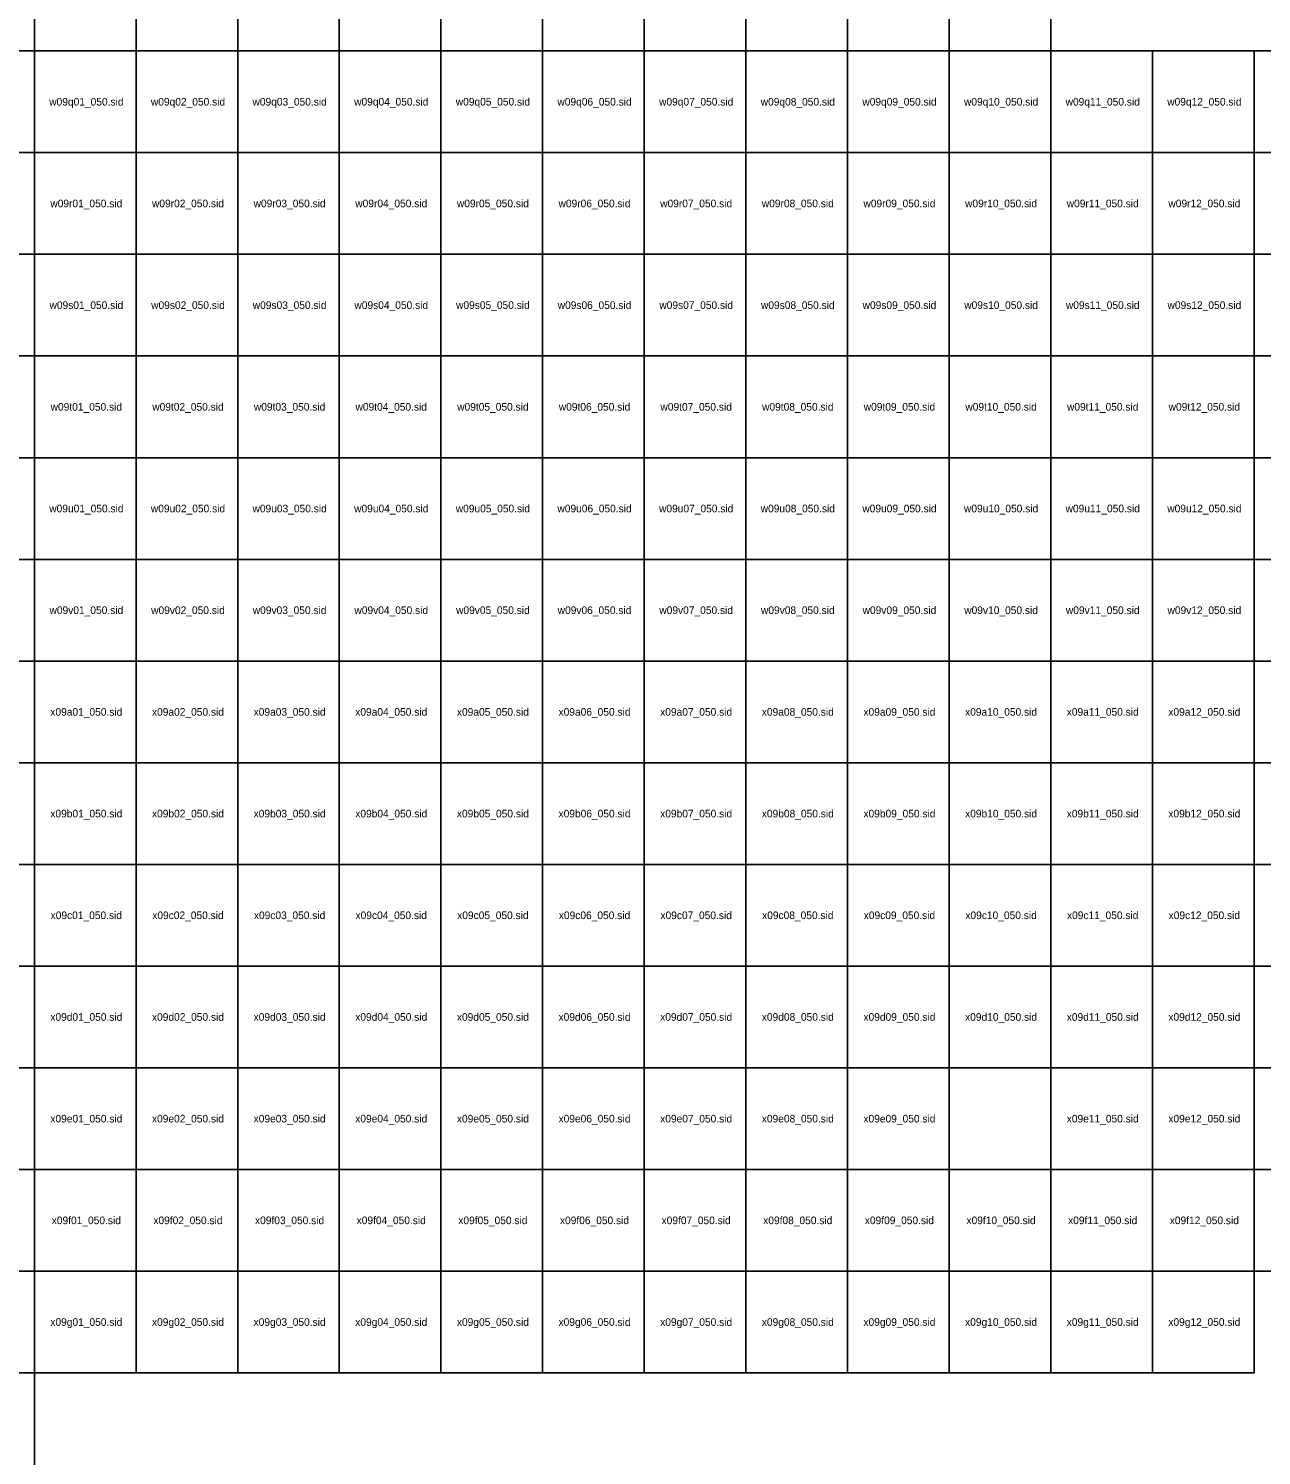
# Model space of a CAD drawing. Extents: x 107949 to 1196143, y 5299996 to 6786672.
# Drawn here: x 609886 to 634148, y 5484376 to 5512440 of the extents above; entities that cross this region are included whole.
import ezdxf

# ---------------------------------------------------------------- set-up
doc = ezdxf.new("R2010")
doc.units = 0
doc.layers.add('Raster_Image_Grids', color=7, linetype='Continuous')

msp = doc.modelspace()

# ---------------------------------------------------------------- linework, layer by layer
at = {"layer": 'Raster_Image_Grids'}
for points in [[(670002, 5560000), (610002, 5560000), (610002, 5500000), (670002, 5500000)], [(610002, 5520000), (550002, 5520000), (550002, 5480000), (610002, 5480000)], [(610002, 5514000), (608002, 5514000), (608002, 5512000), (610002, 5512000)], [(612002, 5514000), (610002, 5514000), (610002, 5512000), (612002, 5512000)], [(614002, 5514000), (612002, 5514000), (612002, 5512000), (614002, 5512000)], [(616002, 5514000), (614002, 5514000), (614002, 5512000), (616002, 5512000)], [(618002, 5514000), (616002, 5514000), (616002, 5512000), (618002, 5512000)], [(620002, 5514000), (618002, 5514000), (618002, 5512000), (620002, 5512000)], [(622002, 5514000), (620002, 5514000), (620002, 5512000), (622002, 5512000)], [(624002, 5514000), (622002, 5514000), (622002, 5512000), (624002, 5512000)], [(626002, 5514000), (624002, 5514000), (624002, 5512000), (626002, 5512000)], [(628002, 5514000), (626002, 5514000), (626002, 5512000), (628002, 5512000)], [(630002, 5514000), (628002, 5514000), (628002, 5512000), (630002, 5512000)], [(610002, 5512000), (608002, 5512000), (608002, 5510000), (610002, 5510000)], [(612002, 5512000), (610002, 5512000), (610002, 5510000), (612002, 5510000)], [(614002, 5512000), (612002, 5512000), (612002, 5510000), (614002, 5510000)], [(616002, 5512000), (614002, 5512000), (614002, 5510000), (616002, 5510000)], [(618002, 5512000), (616002, 5512000), (616002, 5510000), (618002, 5510000)], [(620002, 5512000), (618002, 5512000), (618002, 5510000), (620002, 5510000)], [(622002, 5512000), (620002, 5512000), (620002, 5510000), (622002, 5510000)], [(624002, 5512000), (622002, 5512000), (622002, 5510000), (624002, 5510000)], [(626002, 5512000), (624002, 5512000), (624002, 5510000), (626002, 5510000)], [(628002, 5512000), (626002, 5512000), (626002, 5510000), (628002, 5510000)], [(630002, 5512000), (628002, 5512000), (628002, 5510000), (630002, 5510000)], [(632002, 5512000), (630002, 5512000), (630002, 5510000), (632002, 5510000)], [(634002, 5512000), (632002, 5512000), (632002, 5510000), (634002, 5510000)], [(636002, 5512000), (634002, 5512000), (634002, 5510000), (636002, 5510000)], [(610002, 5510000), (608002, 5510000), (608002, 5508000), (610002, 5508000)], [(612002, 5510000), (610002, 5510000), (610002, 5508000), (612002, 5508000)], [(614002, 5510000), (612002, 5510000), (612002, 5508000), (614002, 5508000)], [(616002, 5510000), (614002, 5510000), (614002, 5508000), (616002, 5508000)], [(618002, 5510000), (616002, 5510000), (616002, 5508000), (618002, 5508000)], [(620002, 5510000), (618002, 5510000), (618002, 5508000), (620002, 5508000)], [(622002, 5510000), (620002, 5510000), (620002, 5508000), (622002, 5508000)], [(624002, 5510000), (622002, 5510000), (622002, 5508000), (624002, 5508000)], [(626002, 5510000), (624002, 5510000), (624002, 5508000), (626002, 5508000)], [(628002, 5510000), (626002, 5510000), (626002, 5508000), (628002, 5508000)], [(630002, 5510000), (628002, 5510000), (628002, 5508000), (630002, 5508000)], [(632002, 5510000), (630002, 5510000), (630002, 5508000), (632002, 5508000)], [(634002, 5510000), (632002, 5510000), (632002, 5508000), (634002, 5508000)], [(636002, 5510000), (634002, 5510000), (634002, 5508000), (636002, 5508000)], [(610002, 5508000), (608002, 5508000), (608002, 5506000), (610002, 5506000)], [(612002, 5508000), (610002, 5508000), (610002, 5506000), (612002, 5506000)], [(614002, 5508000), (612002, 5508000), (612002, 5506000), (614002, 5506000)], [(616002, 5508000), (614002, 5508000), (614002, 5506000), (616002, 5506000)], [(618002, 5508000), (616002, 5508000), (616002, 5506000), (618002, 5506000)], [(620002, 5508000), (618002, 5508000), (618002, 5506000), (620002, 5506000)], [(622002, 5508000), (620002, 5508000), (620002, 5506000), (622002, 5506000)], [(624002, 5508000), (622002, 5508000), (622002, 5506000), (624002, 5506000)], [(626002, 5508000), (624002, 5508000), (624002, 5506000), (626002, 5506000)], [(628002, 5508000), (626002, 5508000), (626002, 5506000), (628002, 5506000)], [(630002, 5508000), (628002, 5508000), (628002, 5506000), (630002, 5506000)], [(632002, 5508000), (630002, 5508000), (630002, 5506000), (632002, 5506000)], [(634002, 5508000), (632002, 5508000), (632002, 5506000), (634002, 5506000)], [(636002, 5508000), (634002, 5508000), (634002, 5506000), (636002, 5506000)], [(610002, 5506000), (608002, 5506000), (608002, 5504000), (610002, 5504000)], [(612002, 5506000), (610002, 5506000), (610002, 5504000), (612002, 5504000)], [(614002, 5506000), (612002, 5506000), (612002, 5504000), (614002, 5504000)], [(616002, 5506000), (614002, 5506000), (614002, 5504000), (616002, 5504000)], [(618002, 5506000), (616002, 5506000), (616002, 5504000), (618002, 5504000)], [(620002, 5506000), (618002, 5506000), (618002, 5504000), (620002, 5504000)], [(622002, 5506000), (620002, 5506000), (620002, 5504000), (622002, 5504000)], [(624002, 5506000), (622002, 5506000), (622002, 5504000), (624002, 5504000)], [(626002, 5506000), (624002, 5506000), (624002, 5504000), (626002, 5504000)], [(628002, 5506000), (626002, 5506000), (626002, 5504000), (628002, 5504000)], [(630002, 5506000), (628002, 5506000), (628002, 5504000), (630002, 5504000)], [(632002, 5506000), (630002, 5506000), (630002, 5504000), (632002, 5504000)], [(634002, 5506000), (632002, 5506000), (632002, 5504000), (634002, 5504000)], [(636002, 5506000), (634002, 5506000), (634002, 5504000), (636002, 5504000)], [(610002, 5504000), (608002, 5504000), (608002, 5502000), (610002, 5502000)], [(612002, 5504000), (610002, 5504000), (610002, 5502000), (612002, 5502000)], [(614002, 5504000), (612002, 5504000), (612002, 5502000), (614002, 5502000)], [(616002, 5504000), (614002, 5504000), (614002, 5502000), (616002, 5502000)], [(618002, 5504000), (616002, 5504000), (616002, 5502000), (618002, 5502000)], [(620002, 5504000), (618002, 5504000), (618002, 5502000), (620002, 5502000)], [(622002, 5504000), (620002, 5504000), (620002, 5502000), (622002, 5502000)], [(624002, 5504000), (622002, 5504000), (622002, 5502000), (624002, 5502000)], [(626002, 5504000), (624002, 5504000), (624002, 5502000), (626002, 5502000)], [(628002, 5504000), (626002, 5504000), (626002, 5502000), (628002, 5502000)], [(630002, 5504000), (628002, 5504000), (628002, 5502000), (630002, 5502000)], [(632002, 5504000), (630002, 5504000), (630002, 5502000), (632002, 5502000)], [(634002, 5504000), (632002, 5504000), (632002, 5502000), (634002, 5502000)], [(636002, 5504000), (634002, 5504000), (634002, 5502000), (636002, 5502000)], [(610002, 5502000), (608002, 5502000), (608002, 5500000), (610002, 5500000)], [(612002, 5502000), (610002, 5502000), (610002, 5500000), (612002, 5500000)], [(614002, 5502000), (612002, 5502000), (612002, 5500000), (614002, 5500000)], [(616002, 5502000), (614002, 5502000), (614002, 5500000), (616002, 5500000)], [(618002, 5502000), (616002, 5502000), (616002, 5500000), (618002, 5500000)], [(620002, 5502000), (618002, 5502000), (618002, 5500000), (620002, 5500000)], [(622002, 5502000), (620002, 5502000), (620002, 5500000), (622002, 5500000)], [(624002, 5502000), (622002, 5502000), (622002, 5500000), (624002, 5500000)], [(626002, 5502000), (624002, 5502000), (624002, 5500000), (626002, 5500000)], [(628002, 5502000), (626002, 5502000), (626002, 5500000), (628002, 5500000)], [(630002, 5502000), (628002, 5502000), (628002, 5500000), (630002, 5500000)], [(632002, 5502000), (630002, 5502000), (630002, 5500000), (632002, 5500000)], [(634002, 5502000), (632002, 5502000), (632002, 5500000), (634002, 5500000)], [(636002, 5502000), (634002, 5502000), (634002, 5500000), (636002, 5500000)], [(610002, 5500000), (608002, 5500000), (608002, 5498000), (610002, 5498000)], [(670002, 5500000), (610002, 5500000), (610002, 5460000), (670002, 5460000)], [(612002, 5500000), (610002, 5500000), (610002, 5498000), (612002, 5498000)], [(614002, 5500000), (612002, 5500000), (612002, 5498000), (614002, 5498000)], [(616002, 5500000), (614002, 5500000), (614002, 5498000), (616002, 5498000)], [(618002, 5500000), (616002, 5500000), (616002, 5498000), (618002, 5498000)], [(620002, 5500000), (618002, 5500000), (618002, 5498000), (620002, 5498000)], [(622002, 5500000), (620002, 5500000), (620002, 5498000), (622002, 5498000)], [(624002, 5500000), (622002, 5500000), (622002, 5498000), (624002, 5498000)], [(626002, 5500000), (624002, 5500000), (624002, 5498000), (626002, 5498000)], [(628002, 5500000), (626002, 5500000), (626002, 5498000), (628002, 5498000)], [(630002, 5500000), (628002, 5500000), (628002, 5498000), (630002, 5498000)], [(632002, 5500000), (630002, 5500000), (630002, 5498000), (632002, 5498000)], [(634002, 5500000), (632002, 5500000), (632002, 5498000), (634002, 5498000)], [(636002, 5500000), (634002, 5500000), (634002, 5498000), (636002, 5498000)], [(610002, 5498000), (608002, 5498000), (608002, 5496000), (610002, 5496000)], [(612002, 5498000), (610002, 5498000), (610002, 5496000), (612002, 5496000)], [(614002, 5498000), (612002, 5498000), (612002, 5496000), (614002, 5496000)], [(616002, 5498000), (614002, 5498000), (614002, 5496000), (616002, 5496000)], [(618002, 5498000), (616002, 5498000), (616002, 5496000), (618002, 5496000)], [(620002, 5498000), (618002, 5498000), (618002, 5496000), (620002, 5496000)], [(622002, 5498000), (620002, 5498000), (620002, 5496000), (622002, 5496000)], [(624002, 5498000), (622002, 5498000), (622002, 5496000), (624002, 5496000)], [(626002, 5498000), (624002, 5498000), (624002, 5496000), (626002, 5496000)], [(628002, 5498000), (626002, 5498000), (626002, 5496000), (628002, 5496000)], [(630002, 5498000), (628002, 5498000), (628002, 5496000), (630002, 5496000)], [(632002, 5498000), (630002, 5498000), (630002, 5496000), (632002, 5496000)], [(634002, 5498000), (632002, 5498000), (632002, 5496000), (634002, 5496000)], [(636002, 5498000), (634002, 5498000), (634002, 5496000), (636002, 5496000)], [(610002, 5496000), (608002, 5496000), (608002, 5494000), (610002, 5494000)], [(612002, 5496000), (610002, 5496000), (610002, 5494000), (612002, 5494000)], [(614002, 5496000), (612002, 5496000), (612002, 5494000), (614002, 5494000)], [(616002, 5496000), (614002, 5496000), (614002, 5494000), (616002, 5494000)], [(618002, 5496000), (616002, 5496000), (616002, 5494000), (618002, 5494000)], [(620002, 5496000), (618002, 5496000), (618002, 5494000), (620002, 5494000)], [(622002, 5496000), (620002, 5496000), (620002, 5494000), (622002, 5494000)], [(624002, 5496000), (622002, 5496000), (622002, 5494000), (624002, 5494000)], [(626002, 5496000), (624002, 5496000), (624002, 5494000), (626002, 5494000)], [(628002, 5496000), (626002, 5496000), (626002, 5494000), (628002, 5494000)], [(630002, 5496000), (628002, 5496000), (628002, 5494000), (630002, 5494000)], [(632002, 5496000), (630002, 5496000), (630002, 5494000), (632002, 5494000)], [(634002, 5496000), (632002, 5496000), (632002, 5494000), (634002, 5494000)], [(636002, 5496000), (634002, 5496000), (634002, 5494000), (636002, 5494000)], [(610002, 5494000), (608002, 5494000), (608002, 5492000), (610002, 5492000)], [(612002, 5494000), (610002, 5494000), (610002, 5492000), (612002, 5492000)], [(614002, 5494000), (612002, 5494000), (612002, 5492000), (614002, 5492000)], [(616002, 5494000), (614002, 5494000), (614002, 5492000), (616002, 5492000)], [(618002, 5494000), (616002, 5494000), (616002, 5492000), (618002, 5492000)], [(620002, 5494000), (618002, 5494000), (618002, 5492000), (620002, 5492000)], [(622002, 5494000), (620002, 5494000), (620002, 5492000), (622002, 5492000)], [(624002, 5494000), (622002, 5494000), (622002, 5492000), (624002, 5492000)], [(626002, 5494000), (624002, 5494000), (624002, 5492000), (626002, 5492000)], [(628002, 5494000), (626002, 5494000), (626002, 5492000), (628002, 5492000)], [(630002, 5494000), (628002, 5494000), (628002, 5492000), (630002, 5492000)], [(632002, 5494000), (630002, 5494000), (630002, 5492000), (632002, 5492000)], [(634002, 5494000), (632002, 5494000), (632002, 5492000), (634002, 5492000)], [(636002, 5494000), (634002, 5494000), (634002, 5492000), (636002, 5492000)], [(610002, 5492000), (608002, 5492000), (608002, 5490000), (610002, 5490000)], [(612002, 5492000), (610002, 5492000), (610002, 5490000), (612002, 5490000)], [(614002, 5492000), (612002, 5492000), (612002, 5490000), (614002, 5490000)], [(616002, 5492000), (614002, 5492000), (614002, 5490000), (616002, 5490000)], [(618002, 5492000), (616002, 5492000), (616002, 5490000), (618002, 5490000)], [(620002, 5492000), (618002, 5492000), (618002, 5490000), (620002, 5490000)], [(622002, 5492000), (620002, 5492000), (620002, 5490000), (622002, 5490000)], [(624002, 5492000), (622002, 5492000), (622002, 5490000), (624002, 5490000)], [(626002, 5492000), (624002, 5492000), (624002, 5490000), (626002, 5490000)], [(628002, 5492000), (626002, 5492000), (626002, 5490000), (628002, 5490000)], [(632002, 5492000), (630002, 5492000), (630002, 5490000), (632002, 5490000)], [(634002, 5492000), (632002, 5492000), (632002, 5490000), (634002, 5490000)], [(636002, 5492000), (634002, 5492000), (634002, 5490000), (636002, 5490000)], [(610002, 5490000), (608002, 5490000), (608002, 5488000), (610002, 5488000)], [(612002, 5490000), (610002, 5490000), (610002, 5488000), (612002, 5488000)], [(614002, 5490000), (612002, 5490000), (612002, 5488000), (614002, 5488000)], [(616002, 5490000), (614002, 5490000), (614002, 5488000), (616002, 5488000)], [(618002, 5490000), (616002, 5490000), (616002, 5488000), (618002, 5488000)], [(620002, 5490000), (618002, 5490000), (618002, 5488000), (620002, 5488000)], [(622002, 5490000), (620002, 5490000), (620002, 5488000), (622002, 5488000)], [(624002, 5490000), (622002, 5490000), (622002, 5488000), (624002, 5488000)], [(626002, 5490000), (624002, 5490000), (624002, 5488000), (626002, 5488000)], [(628002, 5490000), (626002, 5490000), (626002, 5488000), (628002, 5488000)], [(630002, 5490000), (628002, 5490000), (628002, 5488000), (630002, 5488000)], [(632002, 5490000), (630002, 5490000), (630002, 5488000), (632002, 5488000)], [(634002, 5490000), (632002, 5490000), (632002, 5488000), (634002, 5488000)], [(636002, 5490000), (634002, 5490000), (634002, 5488000), (636002, 5488000)], [(610002, 5488000), (608002, 5488000), (608002, 5486000), (610002, 5486000)], [(612002, 5488000), (610002, 5488000), (610002, 5486000), (612002, 5486000)], [(614002, 5488000), (612002, 5488000), (612002, 5486000), (614002, 5486000)], [(616002, 5488000), (614002, 5488000), (614002, 5486000), (616002, 5486000)], [(618002, 5488000), (616002, 5488000), (616002, 5486000), (618002, 5486000)], [(620002, 5488000), (618002, 5488000), (618002, 5486000), (620002, 5486000)], [(622002, 5488000), (620002, 5488000), (620002, 5486000), (622002, 5486000)], [(624002, 5488000), (622002, 5488000), (622002, 5486000), (624002, 5486000)], [(626002, 5488000), (624002, 5488000), (624002, 5486000), (626002, 5486000)], [(628002, 5488000), (626002, 5488000), (626002, 5486000), (628002, 5486000)], [(630002, 5488000), (628002, 5488000), (628002, 5486000), (630002, 5486000)], [(632002, 5488000), (630002, 5488000), (630002, 5486000), (632002, 5486000)], [(634002, 5488000), (632002, 5488000), (632002, 5486000), (634002, 5486000)]]:
    msp.add_lwpolyline(points, close=True, dxfattribs=at)

# ---------------------------------------------------------------- texts
for s, p in [('w09q01_050.sid', (610293.652, 5510925)), ('w09q02_050.sid', (612293.652, 5510925)), ('w09q03_050.sid', (614293.652, 5510925)), ('w09q04_050.sid', (616293.652, 5510925)), ('w09q05_050.sid', (618293.652, 5510925)), ('w09q06_050.sid', (620293.652, 5510925)), ('w09q07_050.sid', (622293.652, 5510925)), ('w09q08_050.sid', (624293.652, 5510925)), ('w09q09_050.sid', (626293.652, 5510925)), ('w09q10_050.sid', (628293.652, 5510925)), ('w09q11_050.sid', (630293.652, 5510925)), ('w09q12_050.sid', (632293.652, 5510925)), ('w09r01_050.sid', (610315.57, 5508925)), ('w09r02_050.sid', (612315.57, 5508925)), ('w09r03_050.sid', (614315.57, 5508925)), ('w09r04_050.sid', (616315.57, 5508925)), ('w09r05_050.sid', (618315.57, 5508925)), ('w09r06_050.sid', (620315.57, 5508925)), ('w09r07_050.sid', (622315.57, 5508925)), ('w09r08_050.sid', (624315.57, 5508925)), ('w09r09_050.sid', (626315.57, 5508925)), ('w09r10_050.sid', (628315.57, 5508925)), ('w09r11_050.sid', (630315.57, 5508925)), ('w09r12_050.sid', (632315.57, 5508925)), ('w09s01_050.sid', (610299.164, 5506925)), ('w09s02_050.sid', (612299.164, 5506925)), ('w09s03_050.sid', (614299.164, 5506925)), ('w09s04_050.sid', (616299.164, 5506925)), ('w09s05_050.sid', (618299.164, 5506925)), ('w09s06_050.sid', (620299.164, 5506925)), ('w09s07_050.sid', (622299.164, 5506925)), ('w09s08_050.sid', (624299.164, 5506925)), ('w09s09_050.sid', (626299.164, 5506925)), ('w09s10_050.sid', (628299.164, 5506925)), ('w09s11_050.sid', (630299.164, 5506925)), ('w09s12_050.sid', (632299.164, 5506925)), ('w09t01_050.sid', (610320.98, 5504925)), ('w09t02_050.sid', (612320.98, 5504925)), ('w09t03_050.sid', (614320.98, 5504925)), ('w09t04_050.sid', (616320.98, 5504925)), ('w09t05_050.sid', (618320.98, 5504925)), ('w09t06_050.sid', (620320.98, 5504925)), ('w09t07_050.sid', (622320.98, 5504925)), ('w09t08_050.sid', (624320.98, 5504925)), ('w09t09_050.sid', (626320.98, 5504925)), ('w09t10_050.sid', (628320.98, 5504925)), ('w09t11_050.sid', (630320.98, 5504925)), ('w09t12_050.sid', (632320.98, 5504925)), ('w09u01_050.sid', (610293.652, 5502925)), ('w09u02_050.sid', (612293.652, 5502925)), ('w09u03_050.sid', (614293.652, 5502925)), ('w09u04_050.sid', (616293.652, 5502925)), ('w09u05_050.sid', (618293.652, 5502925)), ('w09u06_050.sid', (620293.652, 5502925)), ('w09u07_050.sid', (622293.652, 5502925)), ('w09u08_050.sid', (624293.652, 5502925)), ('w09u09_050.sid', (626293.652, 5502925)), ('w09u10_050.sid', (628293.652, 5502925)), ('w09u11_050.sid', (630293.652, 5502925)), ('w09u12_050.sid', (632293.652, 5502925)), ('w09v01_050.sid', (610299.164, 5500925)), ('w09v02_050.sid', (612299.164, 5500925)), ('w09v03_050.sid', (614299.164, 5500925)), ('w09v04_050.sid', (616299.164, 5500925)), ('w09v05_050.sid', (618299.164, 5500925)), ('w09v06_050.sid', (620299.164, 5500925)), ('w09v07_050.sid', (622299.164, 5500925)), ('w09v08_050.sid', (624299.164, 5500925)), ('w09v09_050.sid', (626299.164, 5500925)), ('w09v10_050.sid', (628299.164, 5500925)), ('w09v11_050.sid', (630299.164, 5500925)), ('w09v12_050.sid', (632299.164, 5500925)), ('x09a01_050.sid', (610315.464, 5498925)), ('x09a02_050.sid', (612315.464, 5498925)), ('x09a03_050.sid', (614315.464, 5498925)), ('x09a04_050.sid', (616315.464, 5498925)), ('x09a05_050.sid', (618315.464, 5498925)), ('x09a06_050.sid', (620315.464, 5498925)), ('x09a07_050.sid', (622315.464, 5498925)), ('x09a08_050.sid', (624315.464, 5498925)), ('x09a09_050.sid', (626315.464, 5498925)), ('x09a10_050.sid', (628315.464, 5498925)), ('x09a11_050.sid', (630315.464, 5498925)), ('x09a12_050.sid', (632315.464, 5498925)), ('x09b01_050.sid', (610315.464, 5496925)), ('x09b02_050.sid', (612315.464, 5496925)), ('x09b03_050.sid', (614315.464, 5496925)), ('x09b04_050.sid', (616315.464, 5496925)), ('x09b05_050.sid', (618315.464, 5496925)), ('x09b06_050.sid', (620315.464, 5496925)), ('x09b07_050.sid', (622315.464, 5496925)), ('x09b08_050.sid', (624315.464, 5496925)), ('x09b09_050.sid', (626315.464, 5496925)), ('x09b10_050.sid', (628315.464, 5496925)), ('x09b11_050.sid', (630315.464, 5496925)), ('x09b12_050.sid', (632315.464, 5496925)), ('x09c01_050.sid', (610320.976, 5494925)), ('x09c02_050.sid', (612320.976, 5494925)), ('x09c03_050.sid', (614320.976, 5494925)), ('x09c04_050.sid', (616320.976, 5494925)), ('x09c05_050.sid', (618320.976, 5494925)), ('x09c06_050.sid', (620320.976, 5494925)), ('x09c07_050.sid', (622320.976, 5494925)), ('x09c08_050.sid', (624320.976, 5494925)), ('x09c09_050.sid', (626320.976, 5494925)), ('x09c10_050.sid', (628320.976, 5494925)), ('x09c11_050.sid', (630320.976, 5494925)), ('x09c12_050.sid', (632320.976, 5494925)), ('x09d01_050.sid', (610315.464, 5492925)), ('x09d02_050.sid', (612315.464, 5492925)), ('x09d03_050.sid', (614315.464, 5492925)), ('x09d04_050.sid', (616315.464, 5492925)), ('x09d05_050.sid', (618315.464, 5492925)), ('x09d06_050.sid', (620315.464, 5492925)), ('x09d07_050.sid', (622315.464, 5492925)), ('x09d08_050.sid', (624315.464, 5492925)), ('x09d09_050.sid', (626315.464, 5492925)), ('x09d10_050.sid', (628315.464, 5492925)), ('x09d11_050.sid', (630315.464, 5492925)), ('x09d12_050.sid', (632315.464, 5492925)), ('x09e01_050.sid', (610315.464, 5490925)), ('x09e02_050.sid', (612315.464, 5490925)), ('x09e03_050.sid', (614315.464, 5490925)), ('x09e04_050.sid', (616315.464, 5490925)), ('x09e05_050.sid', (618315.464, 5490925)), ('x09e06_050.sid', (620315.464, 5490925)), ('x09e07_050.sid', (622315.464, 5490925)), ('x09e08_050.sid', (624315.464, 5490925)), ('x09e09_050.sid', (626315.464, 5490925)), ('x09e11_050.sid', (630315.464, 5490925)), ('x09e12_050.sid', (632315.464, 5490925)), ('x09f01_050.sid', (610342.792, 5488925)), ('x09f02_050.sid', (612342.792, 5488925)), ('x09f03_050.sid', (614342.792, 5488925)), ('x09f04_050.sid', (616342.792, 5488925)), ('x09f05_050.sid', (618342.792, 5488925)), ('x09f06_050.sid', (620342.792, 5488925)), ('x09f07_050.sid', (622342.792, 5488925)), ('x09f08_050.sid', (624342.792, 5488925)), ('x09f09_050.sid', (626342.792, 5488925)), ('x09f10_050.sid', (628342.792, 5488925)), ('x09f11_050.sid', (630342.792, 5488925)), ('x09f12_050.sid', (632342.792, 5488925)), ('x09g01_050.sid', (610315.464, 5486925)), ('x09g02_050.sid', (612315.464, 5486925)), ('x09g03_050.sid', (614315.464, 5486925)), ('x09g04_050.sid', (616315.464, 5486925)), ('x09g05_050.sid', (618315.464, 5486925)), ('x09g06_050.sid', (620315.464, 5486925)), ('x09g07_050.sid', (622315.464, 5486925)), ('x09g08_050.sid', (624315.464, 5486925)), ('x09g09_050.sid', (626315.464, 5486925)), ('x09g10_050.sid', (628315.464, 5486925)), ('x09g11_050.sid', (630315.464, 5486925)), ('x09g12_050.sid', (632315.464, 5486925))]:
    msp.add_text(s, height=150, dxfattribs=at).set_placement(p)

doc.saveas('drawing.dxf')
